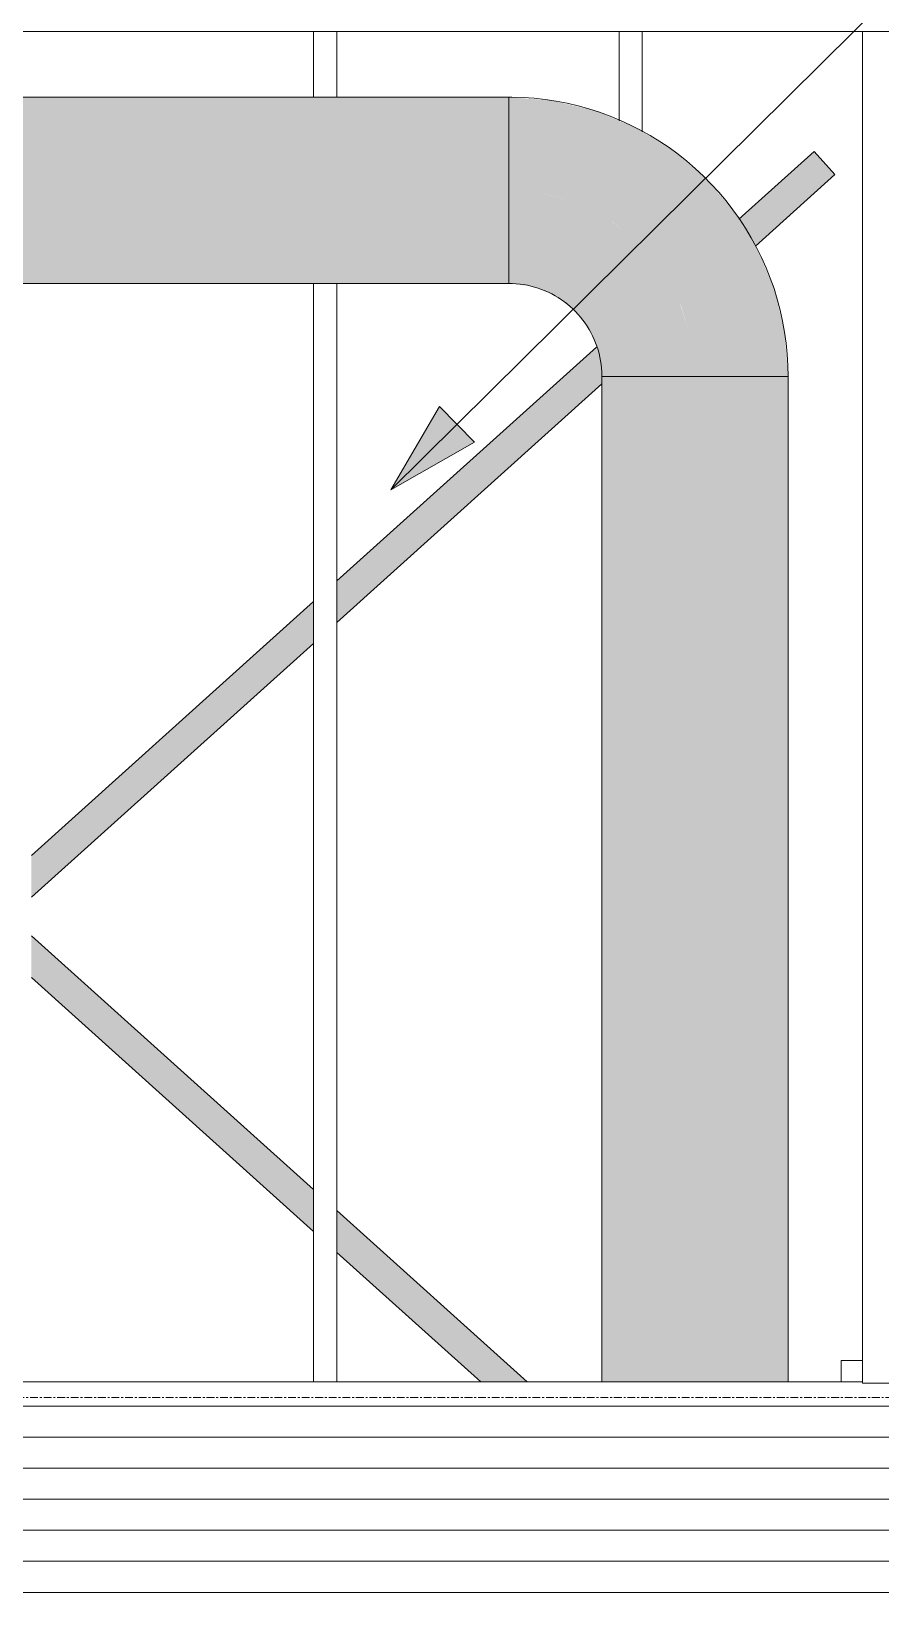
# Model space of a CAD drawing. Header units: inches. Extents: x -9046 to -8234, y -279 to 479.
# Drawn here: x -8564.9 to -8510.1, y 134.1 to 235.2 of the extents above; entities that cross this region are included whole.
import ezdxf

# ---------------------------------------------------------------- set-up
doc = ezdxf.new("R2010")
doc.units = ezdxf.units.IN
doc.header["$MEASUREMENT"] = 0
doc.linetypes.add('Grid Line 1_2_', pattern=[0.8749999999999999, 0.4999999999999999, -0.125, 0.125, -0.125])
for name, color, linetype, lineweight in [('A-FLOR-LEVL-1', 51, 'Grid Line 1_2_', 9), ('A-GLAZ-CWMG', 51, 'Continuous', 9), ('A-ROOF', 132, 'Continuous', 18), ('G-ANNO-TEXT', 231, 'Continuous', 9), ('M-HVAC-DUCT', 70, 'Continuous', 9), ('S-BEAM', 12, 'Continuous', 9)]:
    doc.layers.add(name, color=color, linetype=linetype, lineweight=lineweight)

# ---------------------------------------------------------------- blocks, each defined once
blk = doc.blocks.new('Dimension Lumber - GLULAM - 5_125 in_ x 13_5 in_-2274259-BUILDING SECTION - EAST_WEST - LOOKING SOUTH')
at = {"layer": 'S-BEAM'}
blk.add_line((-8420.133270226514, 235.2499999998936), (-8623.131881505384, 235.2499999998936), dxfattribs=at)
blk = doc.blocks.new('Rectangular Mullion - Stud - Vertical-1966617-BUILDING SECTION - EAST_WEST - LOOKING SOUTH')
at = {"layer": 'A-GLAZ-CWMG'}
for p, q in [((-8527.002975267293, 235.2499999998936), (-8527.002975267293, 229.4968832328617)), ((-8525.502975267293, 235.2499999998936), (-8525.502975267293, 228.7903741500239))]:
    blk.add_line(p, q, dxfattribs=at)
blk = doc.blocks.new('Rectangular Mullion - Stud - Vertical-V8-BUILDING SECTION - EAST_WEST - LOOKING SOUTH')
at = {"layer": 'A-GLAZ-CWMG'}
for p, q in [((-8546.686569017294, 235.2499999998936), (-8546.686569017294, 231.0151322665161)), ((-8545.186569017294, 235.2499999998936), (-8545.186569017294, 231.0151322665161)), ((-8546.686569017294, 219.015132266516), (-8546.686569017294, 148.2499999999997)), ((-8545.186569017294, 219.0151322665161), (-8545.186569017294, 148.2499999999997))]:
    blk.add_line(p, q, dxfattribs=at)
blk = doc.blocks.new('Structural Framing 17 - Structural Framing 17-1885627-BUILDING SECTION - EAST_WEST - LOOKING SOUTH')
at = {"layer": 'S-BEAM'}
h = blk.add_hatch(color=256, dxfattribs=at)
h.paths.add_polyline_path([(-8620.410543869617, 129.5303413818334), (-8619.335668628379, 130.4968997399226), (-8620.80391191698, 131.625), (-8621.07226017963, 131.625), (-8621.63188150539, 131.1217726029721), (-8621.63188150539, 130.8885476141824)], flags=0)
h.paths.add_polyline_path([(-8601.74872961892, 148.2499999999998), (-8599.59307599021, 148.2499999999998), (-8599.28987526135, 148.5226467104404), (-8600.902824665314, 149.7619295024873), (-8602.560062553433, 148.2716941052519), (-8602.53182727545, 148.2499999999998)], flags=0)
h.paths.add_polyline_path([(-8599.148079317372, 148.6501536522096), (-8597.490841429251, 150.1403890494455), (-8599.103790833218, 151.3796718414925), (-8600.761028721337, 149.8894364442565), (-8599.43460461892, 148.8703005922319)], flags=0)
h.paths.add_polyline_path([(-8597.349045485274, 150.2678959912148), (-8595.691807597153, 151.7581313884505), (-8597.304757001119, 152.9974141804972), (-8598.96199488924, 151.5071787832616)], flags=0)
h.paths.add_polyline_path([(-8595.550011653177, 151.8856383302199), (-8593.892773765057, 153.3758737274555), (-8595.505723169023, 154.6151565195022), (-8597.162961057144, 153.1249211222667), (-8597.12047961892, 153.0922812172319)], flags=0)
h.paths.add_polyline_path([(-8593.75097782108, 153.5033806692247), (-8592.09373993296, 154.9936160664608), (-8593.706689336925, 156.2328988585078), (-8595.363927225046, 154.7426634612715), (-8594.262082681546, 153.8960795703488)], flags=0)
h.paths.add_polyline_path([(-8591.951943988983, 155.1211230082301), (-8590.294706100862, 156.611358405466), (-8591.907655504827, 157.8506411975128), (-8593.564893392948, 156.3604058002769), (-8592.49222961892, 155.5362424672319)], flags=0)
h.paths.add_polyline_path([(-8590.194381505386, 156.7707291666666), (-8590.194381505386, 159.3912658582407), (-8591.76585956085, 157.9781481392822)], flags=0)
h.paths.add_polyline_path([(-8586.486048172052, 160.0362118330643), (-8586.053756517294, 160.4249407720214), (-8586.053756517294, 161.7414419833669), (-8586.486048172052, 162.0735860714387), (-8586.486048172052, 160.9591108203488)], flags=0)
h.paths.add_polyline_path([(-8584.553756517294, 161.7737833925509), (-8567.7506029844, 176.8836564888632), (-8569.246158888214, 178.2285028518288), (-8584.553756517294, 164.4634761184818)], flags=0)
h.paths.add_polyline_path([(-8586.053756517294, 162.687255951597), (-8586.053756517294, 163.1146334979523), (-8586.310045405617, 162.8841712474592)], flags=0)
h.paths.add_polyline_path([(-8566.370162767294, 178.3320181481776), (-8566.370162767294, 180.8146802814114), (-8567.7506029844, 179.5733492147945)], flags=0)
h.paths.add_polyline_path([(-8564.870162767294, 179.4738301760096), (-8546.686569017294, 195.8250343389388), (-8546.686569017294, 198.5147270648702), (-8564.870162767294, 182.163522901941), (-8564.870162767294, 179.7938608203488)], flags=0)
h.paths.add_polyline_path([(-8545.186569017294, 197.1738769594683), (-8528.10377817546, 212.5352078695073), (-8528.104822987592, 213.0230684026543), (-8528.308223217715, 214.5680465371317), (-8528.462713140118, 214.9021360765537), (-8545.186569017294, 199.8635696853998), (-8545.186569017294, 198.6286108203488)], flags=0)
h.paths.add_polyline_path([(-8518.213742590724, 221.4286088796702), (-8513.090662099183, 226.0354284232665), (-8514.427957478716, 227.5225871464316), (-8519.276408574731, 223.1627221585254), (-8518.44022961892, 221.7982021187424)], flags=0)
h = blk.add_hatch(color=256, dxfattribs=at)
h.paths.add_polyline_path([(-8532.917018170963, 148.2499999999998), (-8545.186569017294, 159.2831287441896), (-8545.186569017294, 156.5934360182579), (-8535.908129978592, 148.2499999999998)], flags=0)
h.paths.add_polyline_path([(-8546.686569017294, 157.9422786387875), (-8546.686569017294, 160.631971364719), (-8564.870162767294, 176.9831755276481), (-8564.870162767294, 174.2934828017167), (-8552.506881505386, 163.1760690046117)], flags=0)
h.paths.add_polyline_path([(-8566.370162767294, 175.6423254222463), (-8566.370162767294, 178.3320181481776), (-8584.553756517294, 194.6832223111068), (-8584.553756517294, 191.9935295851755), (-8570.986937921321, 179.7938608203488)], flags=0)
h.paths.add_polyline_path([(-8586.053756517294, 193.3423722057051), (-8586.053756517294, 196.0320649316363), (-8604.237350267294, 212.3832690945665), (-8604.237350267294, 209.6935763686354), (-8597.12047961892, 203.2938840650862)], flags=0)
h.paths.add_polyline_path([(-8605.737350267294, 211.042418989165), (-8605.737350267294, 213.732111715096), (-8611.61240989732, 219.0151322665165), (-8614.103778175451, 219.0151322665165), (-8614.103778175451, 221.255441411168), (-8619.819381505391, 226.3950743268123), (-8619.819381505391, 223.7053816008816), (-8612.877851761083, 217.4633608203488)], flags=0)
for p, q in [((-8514.427957478712, 227.5225871464314), (-8519.276408574728, 223.1627221585254)), ((-8513.090662099181, 226.0354284232664), (-8514.427957478712, 227.5225871464315)), ((-8518.21780807041, 221.4249530848192), (-8513.090662099181, 226.0354284232665)), ((-8528.450978476652, 214.9126882193637), (-8545.186569017293, 199.8635696853997)), ((-8545.186569017293, 197.1738769594682), (-8528.103778175455, 212.5352078695106)), ((-8546.686569017293, 198.5147270648702), (-8564.870162767293, 182.1635229019408)), ((-8564.870162767293, 179.4738301760095), (-8546.686569017293, 195.8250343389388)), ((-8546.686569017294, 160.631971364719), (-8564.870162767293, 176.9831755276481)), ((-8564.870162767293, 174.2934828017167), (-8546.686569017293, 157.9422786387873)), ((-8532.917018170963, 148.2499999999998), (-8545.186569017294, 159.2831287441895)), ((-8545.186569017293, 156.5934360182578), (-8535.90812997859, 148.2499999999997))]:
    blk.add_line(p, q, dxfattribs=at)
blk = doc.blocks.new('Dimension Lumber - GLULAM - 5_125 in_ x 15 in_-2273031-BUILDING SECTION - EAST_WEST - LOOKING SOUTH')
at = {"layer": 'S-BEAM'}
h = blk.add_hatch(dxfattribs=at)
h.set_pattern_fill('FP_24', color=256, style=0, pattern_type=2)
h.set_pattern_definition([(180, (-8490.551, 140.687), (2.449293598294706e-16, 2), [])])
h.paths.add_polyline_path([(-8590.957976967482, 133.1249999999997), (-8472.944381505353, 133.1249999999997), (-8472.944381505353, 148.1735060918389), (-8511.319381505242, 148.1735060918389), (-8511.319381505242, 148.2499999999997), (-8622.631881505386, 148.2499999999997), (-8622.631881505386, 147.1875000000032), (-8618.131881505402, 147.1875000000032), (-8618.131881505402, 134.1875000000007), (-8622.631881505386, 134.1875000000007), (-8622.631881505386, 133.9999999999998), (-8623.131881505384, 133.9999999999998), (-8623.131881505384, 133.1249999999997), (-8590.961052611383, 133.1249999999997)], flags=0)
blk.add_line((-8622.631881505384, 148.2499999999996), (-8511.31938150524, 148.2499999999996), dxfattribs=at)
blk = doc.blocks.new('Round Elbow - 1 D-V37-BUILDING SECTION - EAST_WEST - LOOKING SOUTH')
at = {"layer": 'M-HVAC-DUCT'}
for points in [[(-8518.48245783189, 213.0151322665163), (-8516.103778175455, 213.0151322665163), (-8516.352831020027, 215.9452608559073), (-8516.984760882136, 218.5774381652652), (-8518.065660740058, 221.186961261828), (-8519.5414722767, 223.5952668077807), (-8521.375856114091, 225.7430543278743), (-8523.523643634184, 227.5774381652652), (-8525.931949180138, 229.0532497019068), (-8528.5414722767, 230.134149559829), (-8531.287957804725, 230.7935223972287), (-8534.10377817545, 231.0151322665165), (-8534.10377817545, 225.0151322665167), (-8531.762694311255, 224.784555631355), (-8529.511576987068, 224.1016866566516), (-8527.436935379214, 222.9927676141467), (-8525.577125706339, 221.4500028157958), (-8524.12614282782, 219.6819750627514), (-8523.017223785313, 217.6073334548973), (-8522.331483038572, 215.3270585398845), (-8522.10377817545, 213.0151322665163), (-8519.103778175453, 213.0151322665163)], [(-8527.890654326226, 213.0151322665163), (-8522.10377817545, 213.0151322665163), (-8522.33435481061, 215.3562161307097), (-8523.068479618918, 217.7032263749097), (-8524.12614282782, 219.6819750627514), (-8525.61849680121, 221.5004136407547), (-8527.491006568389, 223.0216692668947), (-8529.511576987068, 224.1016866566516), (-8531.791851565516, 224.7874273702453), (-8534.10377817545, 225.0151322665167), (-8534.10377817545, 219.0151322665165), (-8532.550863904835, 218.8106872242506), (-8531.10377817545, 218.2112846892229), (-8529.86113748833, 217.2577729536355), (-8528.907625752743, 216.0151322665162), (-8528.308223217715, 214.5680465371317), (-8528.10377817546, 213.0151322665163), (-8527.899333133195, 213.0151322665163)]]:
    blk.add_hatch(color=256, dxfattribs=at).paths.add_polyline_path(points, flags=0)
for p, q in [((-8534.10377817545, 225.0151322665159), (-8534.10377817545, 231.015132266516)), ((-8534.10377817545, 219.015132266516), (-8534.10377817545, 225.0151322665159)), ((-8522.10377817545, 213.015132266516), (-8528.10377817545, 213.015132266516)), ((-8516.10377817545, 213.015132266516), (-8522.10377817545, 213.015132266516))]:
    blk.add_line(p, q, dxfattribs=at)
at = {"layer": 'M-HVAC-DUCT', "flags": 128}
for points in [[(-8516.10377817545, 213.0151322665162), (-8516.118176255552, 213.7349402818757), (-8516.161347462003, 214.4535967579613), (-8516.23322273008, 215.1699519977168), (-8516.333687074688, 215.8828599855727), (-8516.462579774307, 216.5911802208273), (-8516.619694628112, 217.2937795422046), (-8516.804780285856, 217.9895339406702), (-8517.017540649966, 218.6773303576064), (-8517.257635349246, 219.3560684654678), (-8517.524680283397, 220.0246624280719), (-8517.81824823749, 220.6820426377042), (-8518.137869565422, 221.3271574262629), (-8518.48303294125, 221.9589747477035), (-8518.853186177206, 222.5764838290922), (-8519.247737107074, 223.1786967876268), (-8519.66605453353, 223.7646502110393), (-8520.107469237933, 224.3334066988487), (-8520.571275050914, 224.8840563620027), (-8521.056729982112, 225.4157182785061), (-8521.5630574072, 225.9275419027077), (-8522.089447310305, 226.4187084259916), (-8522.635057579875, 226.8884320866977), (-8523.199015355865, 227.3359614271708), (-8523.780418426144, 227.7605804959342), (-8524.378336669823, 228.1616099930584), (-8524.991813545259, 228.5384083568963), (-8525.619867620322, 228.8903727904453), (-8526.261494142469, 229.2169402256933), (-8526.915666646137, 229.5175882244081), (-8527.581338594868, 229.7918358139264), (-8528.257445055551, 230.0392442566079), (-8528.942904402073, 230.2594177517223), (-8529.636620045707, 230.452004068645), (-8530.337482189403, 230.6166951103519), (-8531.044369603245, 230.7532274063085), (-8531.756151418162, 230.8613825339666), (-8532.471688935091, 230.9409874681938), (-8533.189837446645, 230.9919148580767), (-8533.9094480684, 231.0140832306556), (-8534.10377817545, 231.0151322665162)], [(-8534.10377817545, 219.0151322665162), (-8533.863842170329, 219.0103329064821), (-8533.624290011634, 218.995942504332), (-8533.385504931715, 218.9719840816394), (-8533.147868935763, 218.93849596677), (-8532.911762190679, 218.8955317335637), (-8532.677562416886, 218.8431601156284), (-8532.445644284064, 218.7814648963809), (-8532.216378811752, 218.7105447750109), (-8531.990132775798, 218.6305132085838), (-8531.767268121597, 218.5414982305335), (-8531.548141385052, 218.443642245836), (-8531.333103122199, 218.3371018031919), (-8531.122497348388, 218.2220473445821), (-8530.916660987925, 218.0986629325967), (-8530.71592333508, 217.9671459559743), (-8530.520605527274, 217.827706813822), (-8530.331020031337, 217.6805685790218), (-8530.14747014362, 217.5259666413615), (-8529.970249504786, 217.3641483309617), (-8529.799641630052, 217.1953725225992), (-8529.635919455624, 217.019909221564), (-8529.479344902056, 216.8380391317077), (-8529.330168455232, 216.650053206377), (-8529.188628765643, 216.456252182951), (-8529.054952266602, 216.256946101725), (-8528.929352811989, 216.0524538099129), (-8528.812031334139, 215.8431024515587), (-8528.70317552239, 215.6292269441765), (-8528.602959522817, 215.4111694429539), (-8528.511543659644, 215.1892787933762), (-8528.429074178752, 214.9639099731488), (-8528.355683013713, 214.7354235243079), (-8528.29148757474, 214.5041849764305), (-8528.236590560837, 214.2705642618647), (-8528.191079795519, 214.0349351239176), (-8528.1550280863, 213.7976745189451), (-8528.128493108223, 213.5591620133021), (-8528.111517311596, 213.3197791761177), (-8528.104127854069, 213.0799089688658), (-8528.10377817545, 213.0151322665162)]]:
    blk.add_lwpolyline(points, dxfattribs=at)

msp = doc.modelspace()

# ---------------------------------------------------------------- hatches: boundary and pattern name
at = {"layer": 'G-ANNO-TEXT'}
msp.add_hatch(color=256, dxfattribs=at).paths.add_polyline_path([(-8541.713540760067, 205.7108470561026), (-8536.319069170315, 208.7905158658025), (-8538.581625728199, 211.0751542754214)], flags=0)
at = {"layer": 'M-HVAC-DUCT'}
for points in [[(-8541.581479618919, 225.0151322665167), (-8534.10377817545, 225.0151322665167), (-8534.10377817545, 231.0151322665165), (-8614.103778175451, 231.0151322665165), (-8614.103778175451, 225.0151322665167), (-8545.186569017294, 225.0151322665167)], [(-8541.581479618919, 219.0151322665165), (-8534.10377817545, 219.0320766316396), (-8534.10377817545, 225.0151322665167), (-8614.103778175451, 225.0151322665167), (-8614.103778175451, 219.0151322665165), (-8545.186569017294, 219.0151322665165)], [(-8523.656692446075, 148.2499999999998), (-8522.10377817545, 148.2499999999998), (-8522.10377817545, 213.0151322665163), (-8528.10377817546, 213.0151322665163), (-8528.10377817546, 148.2499999999998), (-8524.893484607608, 148.2499999999998)], [(-8516.103778175457, 148.2499999999998), (-8516.103778175457, 213.0151322665163), (-8522.10377817545, 213.0151322665163), (-8522.10377817545, 148.2499999999998), (-8516.2785128305, 148.2499999999998)]]:
    msp.add_hatch(color=256, dxfattribs=at).paths.add_polyline_path(points, flags=0)

# ---------------------------------------------------------------- linework, layer by layer
at = {"layer": 'A-FLOR-LEVL-1'}
msp.add_line((-8237.204345112252, 147.2499999998975), (-9030.844308340898, 147.2499999998893), dxfattribs=at)
at = {"layer": 'A-ROOF'}
for p, q in [((-8511.31938150524, 235.2499999998937), (-8511.31938150524, 148.1735060918388)), ((-8512.694381505351, 149.6249999999998), (-8511.31938150524, 149.6249999999998)), ((-8512.694381505351, 148.2499999999997), (-8512.694381505351, 149.6249999999998)), ((-8511.31938150524, 148.1735060918388), (-8472.944381505351, 148.1735060918388))]:
    msp.add_line(p, q, dxfattribs=at)
at = {"layer": 'G-ANNO-TEXT'}
for p, q in [((-8541.713540760067, 205.7108470561026), (-8351.794675975161, 393.7940777221406)), ((-8538.581625728199, 211.0751542754214), (-8541.713540760067, 205.7108470561026)), ((-8536.319069170315, 208.7905158658025), (-8538.581625728199, 211.0751542754214)), ((-8541.713540760067, 205.7108470561026), (-8536.319069170315, 208.7905158658025))]:
    msp.add_line(p, q, dxfattribs=at)
at = {"layer": 'M-HVAC-DUCT'}
for p, q in [((-8534.10377817545, 231.0151322665165), (-8614.103778175451, 231.0151322665147)), ((-8534.10377817545, 231.0151322665163), (-8534.10377817545, 219.0151322665163)), ((-8614.103778175451, 219.0151322665147), (-8534.10377817545, 219.0151322665165)), ((-8528.103778175455, 213.0151322665166), (-8528.10377817546, 148.2499999999998)), ((-8528.103778175455, 213.0151322665164), (-8516.103778175455, 213.0151322665162)), ((-8516.10377817546, 148.2499999999998), (-8516.103778175457, 213.0151322665163))]:
    msp.add_line(p, q, dxfattribs=at)

# ---------------------------------------------------------------- block references
at = {"layer": 'A-GLAZ-CWMG'}
for name in ['Rectangular Mullion - Stud - Vertical-V8-BUILDING SECTION - EAST_WEST - LOOKING SOUTH', 'Rectangular Mullion - Stud - Vertical-1966617-BUILDING SECTION - EAST_WEST - LOOKING SOUTH']:
    msp.add_blockref(name, (0, 0), dxfattribs=at)
at = {"layer": 'M-HVAC-DUCT'}
msp.add_blockref('Round Elbow - 1 D-V37-BUILDING SECTION - EAST_WEST - LOOKING SOUTH', (0, 0), dxfattribs=at)
at = {"layer": 'S-BEAM'}
for name in ['Dimension Lumber - GLULAM - 5_125 in_ x 13_5 in_-2274259-BUILDING SECTION - EAST_WEST - LOOKING SOUTH', 'Structural Framing 17 - Structural Framing 17-1885627-BUILDING SECTION - EAST_WEST - LOOKING SOUTH', 'Dimension Lumber - GLULAM - 5_125 in_ x 15 in_-2273031-BUILDING SECTION - EAST_WEST - LOOKING SOUTH']:
    msp.add_blockref(name, (0, 0), dxfattribs=at)

doc.saveas('drawing.dxf')
